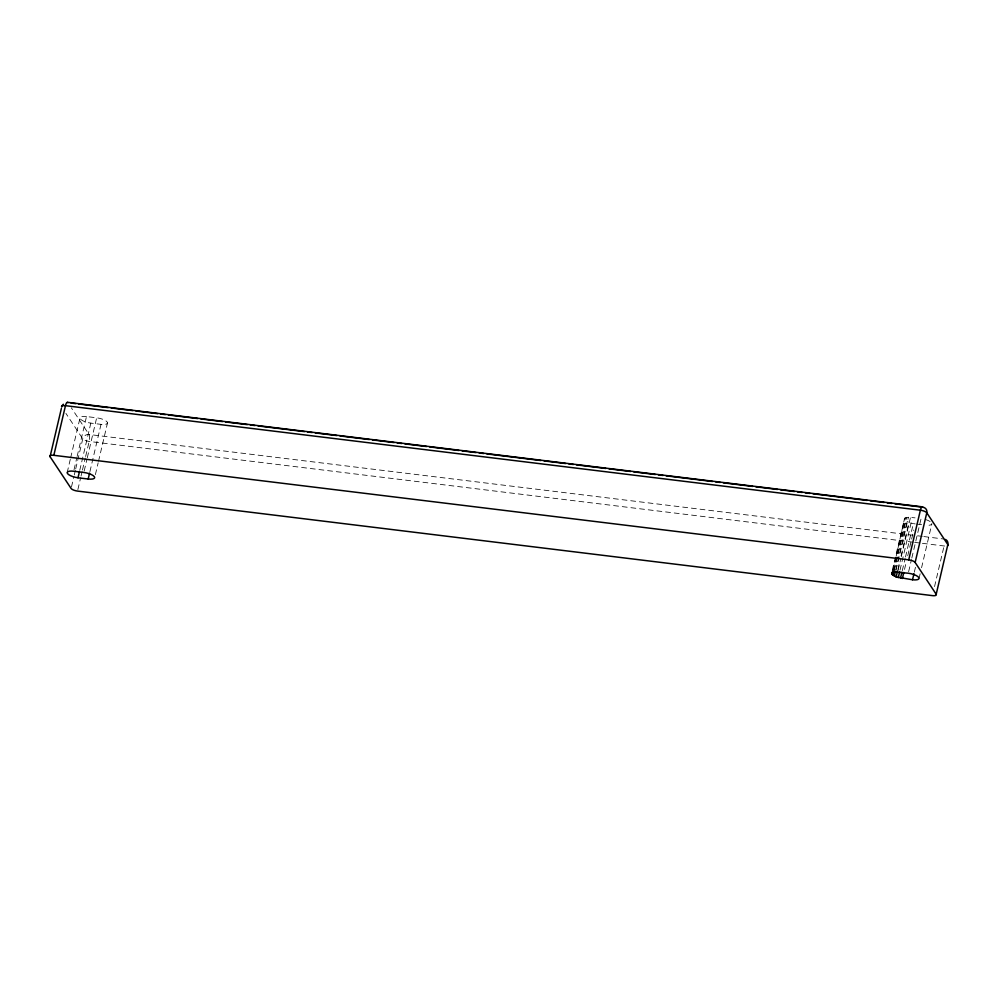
<?xml version="1.0" encoding="UTF-8"?>
<svg xmlns="http://www.w3.org/2000/svg" width="998" height="998" viewBox="0 0 998 998"><rect width="100%" height="100%" fill="white"/><g stroke="black" fill="none" stroke-linecap="round" stroke-linejoin="round"><path stroke-width="0.75" stroke-dasharray="4.99 3.74" d="M67.165 472.653L70.284 459.354M70.633 457.882L79.99 417.987M74.014 469.746L76.784 457.92M77.133 456.448L86.489 416.553L96.669 417.8A8.882 2.844 13.2 0 1 107.235 422.104A8.882 2.844 13.2 0 1 101.01 424.35L90.83 423.115A8.882 2.844 13.2 0 1 80.264 418.811A8.882 2.844 13.2 0 1 86.489 416.553M71.469 486.974L73.939 476.433M74.289 474.936L75.349 470.42M75.698 468.91L82.759 438.821A5.389 4.828 -33.5 0 1 89.009 434.479L916.089 535.614M79.74 470.382L90.83 423.115M77.869 489.581L80.688 477.543M81.05 476.034L82.11 471.53M82.46 470.021L85.279 457.982M85.628 456.485L89.159 441.44A5.389 1.647 -83 0 0 89.009 434.479L71.32 407.783M84.194 470.981L86.963 459.167M87.313 457.683L96.669 417.8M89.92 471.63L101.01 424.35M95.384 474.624L98.153 462.81M98.503 461.326L107.51 422.915M892.262 570.494L904.587 518.199L908.454 517.201L915.041 517.862M892.998 569.796L895.842 557.67M896.192 556.148L904.587 518.199M892.923 570.744L905.386 517.65M893.934 570.694L905.673 520.632L904.737 519.746M894.245 570.407L906.695 517.313M895.717 570.058L907.107 521.517L905.673 520.632M895.992 570.295L908.454 517.201M897.913 569.371L899.697 561.787M901.119 555.724L908.941 522.353L907.107 521.517M898.063 570.407L900.907 558.269M901.256 556.759L910.513 517.313M900.034 570.083L911.062 523.064L908.941 522.353M902.292 570.631L905.136 558.493M905.498 556.984L913.32 523.601L915.203 523.913M904.525 569.421L906.309 561.837M907.731 555.761L911.286 540.592M911.648 539.082L913.781 529.975M908.629 571.692L911.473 559.554M911.823 558.044L921.079 518.598A8.882 2.844 13.2 0 1 923.325 518.985M914.305 572.178L915.74 566.103M919.071 578.341L920.144 573.788M921.566 567.725L931.883 523.725A8.882 2.844 13.2 0 1 925.346 525.148M934.54 586.587L944.071 545.968A5.389 1.647 -83 0 0 944.358 544.334M916.651 524.087L922.439 524.798M917.636 535.801L922.277 536.363M923.824 536.562L943.921 539.02M913.145 542.188L89.159 441.44A5.389 1.722 13.2 0 1 82.759 438.821L65.918 413.397M914.692 542.376L920.88 543.137M922.426 543.324L944.071 545.968A5.389 1.722 13.2 0 0 945.58 546.056M911.062 523.064L913.32 523.601M925.57 519.559A8.882 2.844 13.2 0 1 930.772 522.029"/><path stroke-width="1.5" d="M945.43 539.444A5.389 4.828 -33.5 0 1 947.838 544.596L936.199 594.247A5.389 1.722 13.2 0 1 932.419 595.619L77.52 491.078A5.389 1.722 13.2 0 1 71.108 488.471L50.062 456.685L61.352 408.544M50.062 456.685A5.389 1.722 13.2 0 1 53.83 455.313L65.469 405.675A5.389 1.647 -83 0 1 67.951 402.693M78.006 477.78A8.882 2.844 13.2 0 1 67.44 473.464A8.882 2.844 13.2 0 1 73.665 471.218L83.844 472.466A8.882 2.844 13.2 0 1 94.411 476.77A8.882 2.844 13.2 0 1 88.186 479.015L78.006 477.78L79.391 471.867M88.186 479.015L89.57 473.114M891.925 574.349L891.775 572.815L893.896 571.929L908.267 573.214A8.882 2.844 13.2 0 1 918.809 577.53A8.882 2.844 13.2 0 1 912.534 579.763L896.142 576.956L891.925 574.349L892.636 571.318M892.861 575.247L893.934 570.694M894.295 576.133L895.368 571.58M896.142 576.956L897.564 570.893M898.262 577.667L899.685 571.605M900.508 578.216L901.93 572.153M902.392 578.516L903.814 572.453M936.199 594.247L915.141 562.46A5.389 1.722 13.2 0 0 908.729 559.853L920.381 510.203A5.389 1.647 -83 0 1 922.863 507.221A5.389 4.828 -33.5 0 1 926.78 512.81L947.838 544.596A5.389 1.722 13.2 0 1 947.638 545.657M915.141 562.46L926.78 512.81A5.389 1.722 13.2 0 0 920.381 510.203L65.469 405.675A5.389 1.722 13.2 0 0 61.701 407.034A5.389 4.828 -33.5 0 1 63.361 404.24M912.534 579.763L913.956 573.688M67.49 402.319L922.402 506.847M71.045 403.067L75.686 403.641M78.78 404.015L108.146 407.608M111.24 407.982L132.884 410.627M135.977 411.014L157.622 413.659M160.715 414.033L165.344 414.607M168.437 414.981L197.816 418.574M200.91 418.948L222.554 421.593M225.635 421.979L247.279 424.624M250.373 424.998L255.014 425.56M258.108 425.946L304.49 431.61M307.571 431.997L312.212 432.558M315.306 432.932L336.95 435.577M340.044 435.964L369.41 439.557M372.504 439.931L394.148 442.576M397.241 442.95L401.882 443.524M404.976 443.898L426.608 446.543M429.701 446.929L459.08 450.522M462.174 450.896L476.083 452.593M479.177 452.967L483.818 453.541M486.899 453.915L541.016 460.54M544.11 460.914L565.741 463.559M568.835 463.933L573.476 464.507M576.57 464.881L605.936 468.474M609.029 468.848L630.674 471.493M633.767 471.879L655.412 474.524M658.505 474.898L663.146 475.472M666.227 475.846L712.609 481.51M715.703 481.897L720.344 482.458M723.438 482.845L752.804 486.425M755.898 486.812L777.542 489.457M780.636 489.831L794.545 491.54M797.639 491.914L802.28 492.476M805.374 492.862L810.002 493.424M813.096 493.798L867.2 500.422M870.293 500.796L884.216 502.493M887.297 502.88L891.938 503.441M895.031 503.815L922.863 507.221M53.83 455.313L908.729 559.853"/></g></svg>
